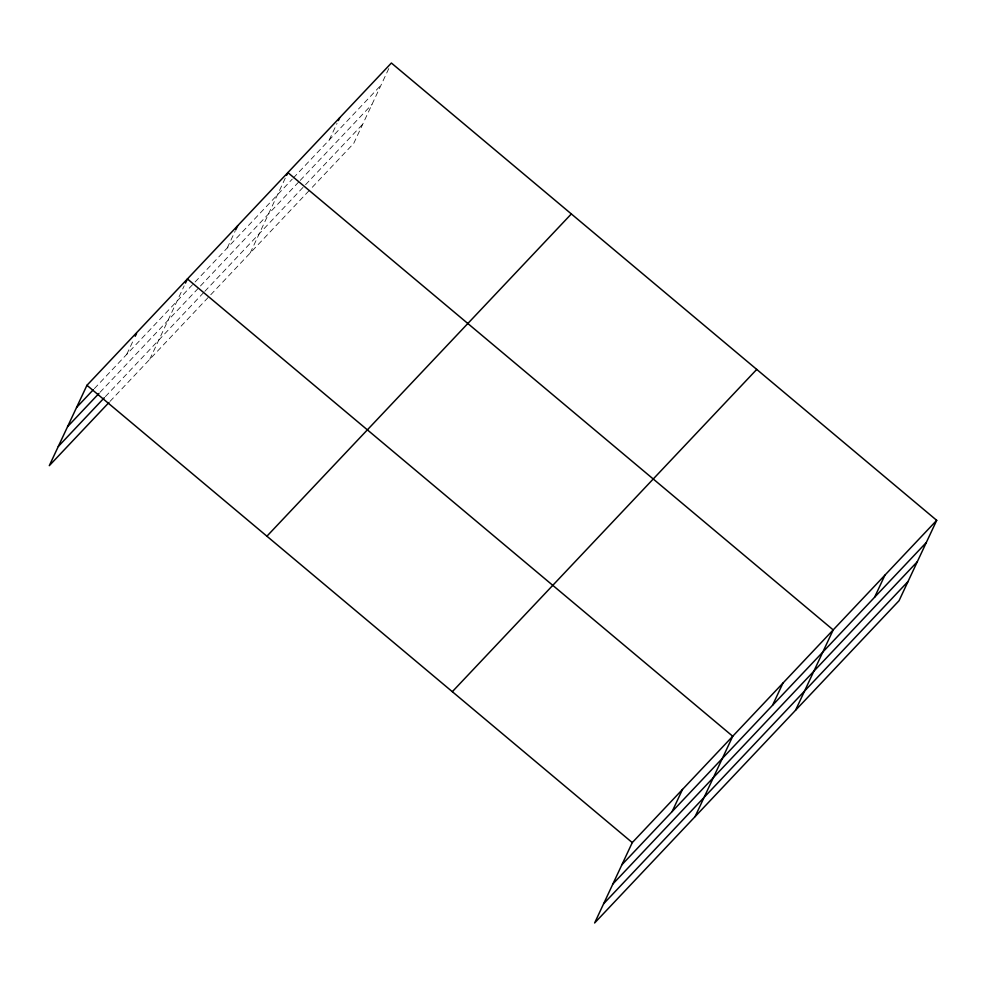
<?xml version="1.0" encoding="UTF-8"?>
<svg xmlns="http://www.w3.org/2000/svg" width="986" height="986" viewBox="0 0 986 986"><rect width="100%" height="100%" fill="white"/><g stroke="black" fill="none" stroke-linecap="round" stroke-linejoin="round"><path stroke-width="0.74" stroke-dasharray="4.93 3.7" d="M126.8 354.27L133.936 339.036M149.761 359.323L184.172 285.866M227.261 247.93L235.05 231.303M250.222 252.971L285.287 178.133M329.25 139.963L337.039 123.349M388.792 68.564L353.727 143.401L311.49 188.116M94.36 388.62L292.287 179.095M293.335 177.985L381.003 85.178M100.017 392.317L199.431 287.074M200.478 285.965L299.128 181.535M300.188 180.426L372.005 104.393M105.391 396.606L203.757 292.472M204.805 291.363L362.737 124.187M110.001 401.413L310.43 189.238"/><path stroke-width="1.48" d="M936.7 520.337L632.272 842.599L594.62 922.982L899.047 600.708L936.7 520.337L391.38 63.018L86.953 385.292L49.3 465.663L108.953 402.522M135.242 336.263L136.536 333.502M185.467 283.093L187.414 278.939L732.734 736.259L695.081 816.63M235.703 229.923L237.651 225.769M286.581 175.36L287.875 172.587L833.195 629.906L795.542 710.277M338.334 120.575L339.628 117.802M672.119 811.589L682.497 789.429M772.58 705.236L782.958 683.076M874.57 597.282L884.947 575.121M76.575 407.452L93.313 389.729M67.578 426.667L98.97 393.426M58.297 446.461L104.343 397.715M266.91 536.199L571.338 213.937M452.315 691.691L756.743 369.417M621.883 864.759L926.322 542.497M612.885 883.974L917.325 561.7M603.617 903.768L908.044 581.493M86.953 385.292L632.272 842.599"/></g></svg>
